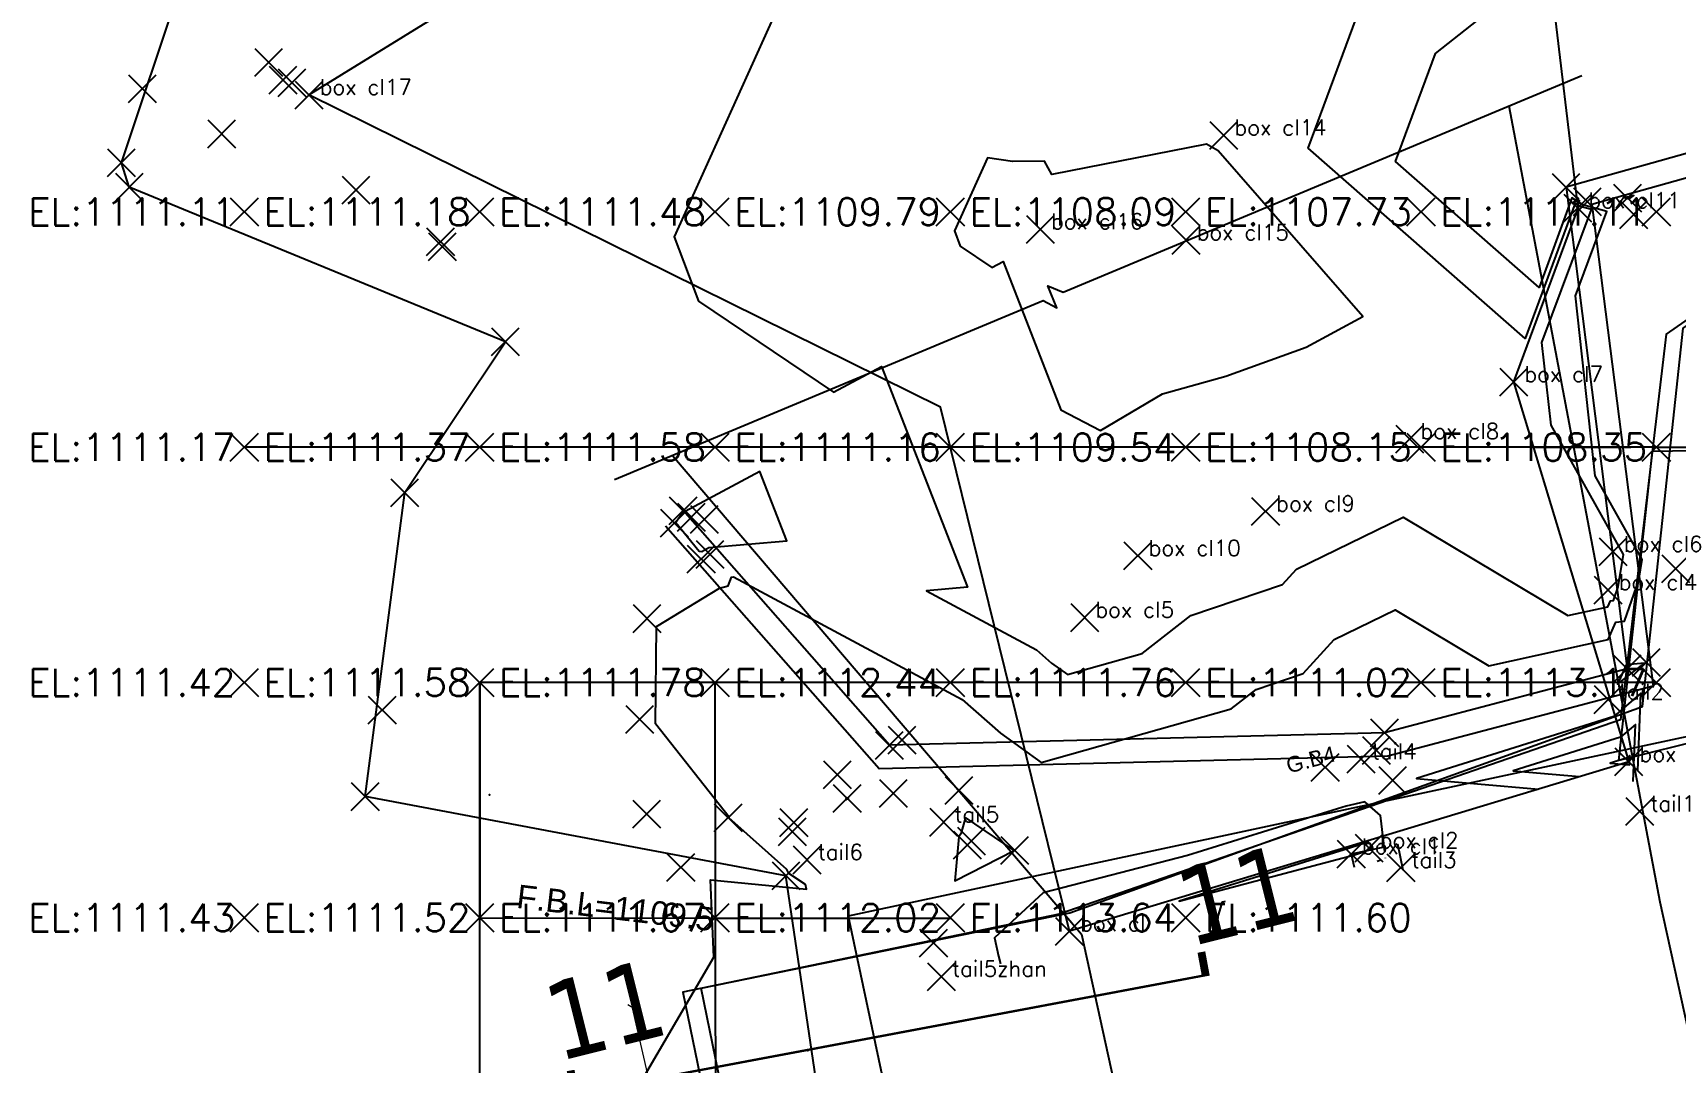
# Model space of a CAD drawing. Header units: metres. Extents: x -212 to 353974, y -37 to 356021.
# Drawn here: x 353731.47 to 353752.41, y 355968.21 to 355981.33 of the extents above; entities that cross this region are included whole.
import ezdxf
from ezdxf.enums import TextEntityAlignment as Align

# ---------------------------------------------------------------- set-up
doc = ezdxf.new("R2010")
doc.units = ezdxf.units.M
for name, color, linetype in [('C-TOPO-MAJR', 9, 'Continuous'), ('C-TOPO-MINR', 8, 'Continuous'), ('C-TOPO-TEXT', 7, 'Continuous'), ('Obs.ts.td2', 7, 'Continuous'), ('Obs.ts.td2_Mark', 7, 'Continuous'), ('S-SYMPOLS', 6, 'Continuous'), ('S-TEXT- BEAMS', 7, 'Continuous'), ('S-Text-Col.', 7, 'Continuous'), ('Survey.td2', 7, 'Continuous'), ('V-NODE', 1, 'Continuous')]:
    doc.layers.add(name, color=color, linetype=linetype)
doc.layers.add('S-DIMENSIONS', color=134, linetype='Continuous', lineweight=13)
doc.styles.add('ARIAL', font='arial.ttf')
doc.styles.add('Site 1-200 (m)', font='arial.ttf', dxfattribs={"width": 0.85, "height": 0.2})
doc.styles.get("Standard").update_dxf_attribs({"font": 'simplex.shx'})
doc.styles.add('Tohama', font='tahoma.ttf')
doc.dimstyles.new('FC 1-100 (m)', dxfattribs={"dimtxt": 0.2, "dimasz": 0.1, "dimexe": 0.144, "dimexo": 0.144, "dimgap": 0.072, "dimtad": 1, "dimzin": 1, "dimdsep": 46, "dimtxsty": 'Site 1-200 (m)', "dimblk": 'OBLIQUE', "dimcen": 90, "dimse1": 1, "dimse2": 1, "dimclrd": 256, "dimclrt": 256, "dimadec": 3, "dimazin": 0, "dimtfac": 1, "dimtix": 1, "dimtmove": 2, "dimatfit": 3, "dimfxl": 0.144, "dimtolj": 1, "dimlwd": -1, "dimarcsym": 0})

# ---------------------------------------------------------------- blocks, each defined once
blk = doc.blocks.new('*U1')
at = {"color": 0, "linetype": 'ByBlock', "lineweight": -2, "transparency": 16777216}
for p, q in [((-0.707, -0.707), (0.707, 0.707)), ((-0.707, 0.707), (0.707, -0.707))]:
    blk.add_line(p, q, dxfattribs=at)
blk = doc.blocks.new('*U9', base_point=(353732.5974, 355979.6754, 1110.9148))
at = {"layer": 'V-NODE', "lineweight": -2, "xscale": 0.25, "yscale": 0.25, "zscale": 0.25}
blk.add_blockref('*U1', (353732.5974, 355979.6754, 1110.9148), dxfattribs=at)
blk = doc.blocks.new('*U10', base_point=(353732.6981, 355979.3637, 1110.9718))
at = {"layer": 'V-NODE', "lineweight": -2, "xscale": 0.25, "yscale": 0.25, "zscale": 0.25}
blk.add_blockref('*U1', (353732.6981, 355979.3637, 1110.9718), dxfattribs=at)
blk = doc.blocks.new('*U11', base_point=(353735.7051, 355971.5948, 1111.4567))
at = {"layer": 'V-NODE', "lineweight": -2, "xscale": 0.25, "yscale": 0.25, "zscale": 0.25}
blk.add_blockref('*U1', (353735.7051, 355971.5948, 1111.4567), dxfattribs=at)
blk = doc.blocks.new('*U12', base_point=(353739.73, 355970.6902, 1111.8102))
at = {"layer": 'V-NODE', "lineweight": -2, "xscale": 0.25, "yscale": 0.25, "zscale": 0.25}
blk.add_blockref('*U1', (353739.73, 355970.6902, 1111.8102), dxfattribs=at)
blk = doc.blocks.new('*U31', base_point=(353741.0702, 355970.5839, 1111.7776))
at = {"layer": 'V-NODE', "lineweight": -2, "xscale": 0.25, "yscale": 0.25, "zscale": 0.25}
blk.add_blockref('*U1', (353741.0702, 355970.5839, 1111.7776), dxfattribs=at)
blk = doc.blocks.new('*U730', base_point=(353751.7985, 355979.2239, 1116.0069))
at = {"layer": 'V-NODE', "lineweight": -2, "xscale": 0.25, "yscale": 0.25, "zscale": 0.25}
blk.add_blockref('*U1', (353751.7985, 355979.2239, 1116.0069), dxfattribs=at)
blk = doc.blocks.new('*U731', base_point=(353751.0144, 355979.3623, 1115.9072))
at = {"layer": 'V-NODE', "lineweight": -2, "xscale": 0.25, "yscale": 0.25, "zscale": 0.25}
blk.add_blockref('*U1', (353751.0144, 355979.3623, 1115.9072), dxfattribs=at)
blk = doc.blocks.new('*U732', base_point=(353752.0378, 355973.3043, 1115.9607))
at = {"layer": 'V-NODE', "lineweight": -2, "xscale": 0.25, "yscale": 0.25, "zscale": 0.25}
blk.add_blockref('*U1', (353752.0378, 355973.3043, 1115.9607), dxfattribs=at)
blk = doc.blocks.new('*U733', base_point=(353751.7939, 355973.2227, 1116.3583))
at = {"layer": 'V-NODE', "lineweight": -2, "xscale": 0.25, "yscale": 0.25, "zscale": 0.25}
blk.add_blockref('*U1', (353751.7939, 355973.2227, 1116.3583), dxfattribs=at)
blk = doc.blocks.new('*U734', base_point=(353743.3811, 355970.9774, 1114.3065))
at = {"layer": 'V-NODE', "lineweight": -2, "xscale": 0.25, "yscale": 0.25, "zscale": 0.25}
blk.add_blockref('*U1', (353743.3811, 355970.9774, 1114.3065), dxfattribs=at)
blk = doc.blocks.new('*U735', base_point=(353743.4341, 355971.0265, 1114.3327))
at = {"layer": 'V-NODE', "lineweight": -2, "xscale": 0.25, "yscale": 0.25, "zscale": 0.25}
blk.add_blockref('*U1', (353743.4341, 355971.0265, 1114.3327), dxfattribs=at)
blk = doc.blocks.new('*U736', base_point=(353748.8058, 355971.8024, 1114.4896))
at = {"layer": 'V-NODE', "lineweight": -2, "xscale": 0.25, "yscale": 0.25, "zscale": 0.25}
blk.add_blockref('*U1', (353748.8058, 355971.8024, 1114.4896), dxfattribs=at)
blk = doc.blocks.new('*U737', base_point=(353748.5967, 355972.1825, 1114.3268))
at = {"layer": 'V-NODE', "lineweight": -2, "xscale": 0.25, "yscale": 0.25, "zscale": 0.25}
blk.add_blockref('*U1', (353748.5967, 355972.1825, 1114.3268), dxfattribs=at)
blk = doc.blocks.new('*U738', base_point=(353748.7, 355972.4073, 1114.6533))
at = {"layer": 'V-NODE', "lineweight": -2, "xscale": 0.25, "yscale": 0.25, "zscale": 0.25}
blk.add_blockref('*U1', (353748.7, 355972.4073, 1114.6533), dxfattribs=at)
blk = doc.blocks.new('*U739', base_point=(353741.85, 355971.572, 1114.015))
at = {"layer": 'V-NODE', "lineweight": -2, "xscale": 0.25, "yscale": 0.25, "zscale": 0.25}
blk.add_blockref('*U1', (353741.85, 355971.572, 1114.015), dxfattribs=at)
blk = doc.blocks.new('*U740', base_point=(353742.389, 355972.2488, 1113.6639))
at = {"layer": 'V-NODE', "lineweight": -2, "xscale": 0.25, "yscale": 0.25, "zscale": 0.25}
blk.add_blockref('*U1', (353742.389, 355972.2488, 1113.6639), dxfattribs=at)
blk = doc.blocks.new('*U741', base_point=(353742.5502, 355972.3164, 1113.6212))
at = {"layer": 'V-NODE', "lineweight": -2, "xscale": 0.25, "yscale": 0.25, "zscale": 0.25}
blk.add_blockref('*U1', (353742.5502, 355972.3164, 1113.6212), dxfattribs=at)
blk = doc.blocks.new('*U742', base_point=(353743.2757, 355971.6748, 1113.6193))
at = {"layer": 'V-NODE', "lineweight": -2, "xscale": 0.25, "yscale": 0.25, "zscale": 0.25}
blk.add_blockref('*U1', (353743.2757, 355971.6748, 1113.6193), dxfattribs=at)
blk = doc.blocks.new('*U743', base_point=(353740.029, 355975.127, 1112.912))
at = {"layer": 'V-NODE', "lineweight": -2, "xscale": 0.25, "yscale": 0.25, "zscale": 0.25}
blk.add_blockref('*U1', (353740.029, 355975.127, 1112.912), dxfattribs=at)
blk = doc.blocks.new('*U744', base_point=(353739.8628, 355975.1565, 1112.9149))
at = {"layer": 'V-NODE', "lineweight": -2, "xscale": 0.25, "yscale": 0.25, "zscale": 0.25}
blk.add_blockref('*U1', (353739.8628, 355975.1565, 1112.9149), dxfattribs=at)
blk = doc.blocks.new('*U745', base_point=(353739.6453, 355975.0804, 1111.9124))
at = {"layer": 'V-NODE', "lineweight": -2, "xscale": 0.25, "yscale": 0.25, "zscale": 0.25}
blk.add_blockref('*U1', (353739.6453, 355975.0804, 1111.9124), dxfattribs=at)
blk = doc.blocks.new('*U746', base_point=(353739.7596, 355975.2398, 1111.8969))
at = {"layer": 'V-NODE', "lineweight": -2, "xscale": 0.25, "yscale": 0.25, "zscale": 0.25}
blk.add_blockref('*U1', (353739.7596, 355975.2398, 1111.8969), dxfattribs=at)
blk = doc.blocks.new('*U747', base_point=(353736.6888, 355978.6057, 1111.6151))
at = {"layer": 'V-NODE', "lineweight": -2, "xscale": 0.25, "yscale": 0.25, "zscale": 0.25}
blk.add_blockref('*U1', (353736.6888, 355978.6057, 1111.6151), dxfattribs=at)
blk = doc.blocks.new('*U748', base_point=(353736.6662, 355978.6683, 1111.6688))
at = {"layer": 'V-NODE', "lineweight": -2, "xscale": 0.25, "yscale": 0.25, "zscale": 0.25}
blk.add_blockref('*U1', (353736.6662, 355978.6683, 1111.6688), dxfattribs=at)
blk = doc.blocks.new('*U749', base_point=(353734.774, 355980.6955, 1111.6666))
at = {"layer": 'V-NODE', "lineweight": -2, "xscale": 0.25, "yscale": 0.25, "zscale": 0.25}
blk.add_blockref('*U1', (353734.774, 355980.6955, 1111.6666), dxfattribs=at)
blk = doc.blocks.new('*U750', base_point=(353734.6569, 355980.7308, 1111.652))
at = {"layer": 'V-NODE', "lineweight": -2, "xscale": 0.25, "yscale": 0.25, "zscale": 0.25}
blk.add_blockref('*U1', (353734.6569, 355980.7308, 1111.652), dxfattribs=at)
blk = doc.blocks.new('*U791', base_point=(353734.4764, 355980.9556, 1111.2049))
at = {"layer": 'V-NODE', "lineweight": -2, "xscale": 0.25, "yscale": 0.25, "zscale": 0.25}
blk.add_blockref('*U1', (353734.4764, 355980.9556, 1111.2049), dxfattribs=at)
blk = doc.blocks.new('*U793', base_point=(353732.865, 355980.6191, 1111.1824))
at = {"layer": 'V-NODE', "lineweight": -2, "xscale": 0.25, "yscale": 0.25, "zscale": 0.25}
blk.add_blockref('*U1', (353732.865, 355980.6191, 1111.1824), dxfattribs=at)
blk = doc.blocks.new('*U794', base_point=(353733.8772, 355980.0438, 1111.3015))
at = {"layer": 'V-NODE', "lineweight": -2, "xscale": 0.25, "yscale": 0.25, "zscale": 0.25}
blk.add_blockref('*U1', (353733.8772, 355980.0438, 1111.3015), dxfattribs=at)
blk = doc.blocks.new('*U795', base_point=(353735.5902, 355979.3265, 1111.3659))
at = {"layer": 'V-NODE', "lineweight": -2, "xscale": 0.25, "yscale": 0.25, "zscale": 0.25}
blk.add_blockref('*U1', (353735.5902, 355979.3265, 1111.3659), dxfattribs=at)
blk = doc.blocks.new('*U796', base_point=(353737.4936, 355977.3935, 1111.4756))
at = {"layer": 'V-NODE', "lineweight": -2, "xscale": 0.25, "yscale": 0.25, "zscale": 0.25}
blk.add_blockref('*U1', (353737.4936, 355977.3935, 1111.4756), dxfattribs=at)
blk = doc.blocks.new('*U797', base_point=(353736.2091, 355975.4696, 1111.5505))
at = {"layer": 'V-NODE', "lineweight": -2, "xscale": 0.25, "yscale": 0.25, "zscale": 0.25}
blk.add_blockref('*U1', (353736.2091, 355975.4696, 1111.5505), dxfattribs=at)
blk = doc.blocks.new('*U798', base_point=(353735.922, 355972.6962, 1111.6953))
at = {"layer": 'V-NODE', "lineweight": -2, "xscale": 0.25, "yscale": 0.25, "zscale": 0.25}
blk.add_blockref('*U1', (353735.922, 355972.6962, 1111.6953), dxfattribs=at)
blk = doc.blocks.new('*U799', base_point=(353739.2936, 355971.37, 1111.9027))
at = {"layer": 'V-NODE', "lineweight": -2, "xscale": 0.25, "yscale": 0.25, "zscale": 0.25}
blk.add_blockref('*U1', (353739.2936, 355971.37, 1111.9027), dxfattribs=at)
blk = doc.blocks.new('*U800', base_point=(353740.3333, 355971.3248, 1111.9886))
at = {"layer": 'V-NODE', "lineweight": -2, "xscale": 0.25, "yscale": 0.25, "zscale": 0.25}
blk.add_blockref('*U1', (353740.3333, 355971.3248, 1111.9886), dxfattribs=at)
blk = doc.blocks.new('*U801', base_point=(353739.2061, 355972.578, 1111.8828))
at = {"layer": 'V-NODE', "lineweight": -2, "xscale": 0.25, "yscale": 0.25, "zscale": 0.25}
blk.add_blockref('*U1', (353739.2061, 355972.578, 1111.8828), dxfattribs=at)
blk = doc.blocks.new('*U802', base_point=(353740.102, 355974.6829, 1111.774))
at = {"layer": 'V-NODE', "lineweight": -2, "xscale": 0.25, "yscale": 0.25, "zscale": 0.25}
blk.add_blockref('*U1', (353740.102, 355974.6829, 1111.774), dxfattribs=at)
blk = doc.blocks.new('*U803', base_point=(353739.9891, 355974.6241, 1111.7876))
at = {"layer": 'V-NODE', "lineweight": -2, "xscale": 0.25, "yscale": 0.25, "zscale": 0.25}
blk.add_blockref('*U1', (353739.9891, 355974.6241, 1111.7876), dxfattribs=at)
blk = doc.blocks.new('*U804', base_point=(353739.2978, 355973.8639, 1111.9274))
at = {"layer": 'V-NODE', "lineweight": -2, "xscale": 0.25, "yscale": 0.25, "zscale": 0.25}
blk.add_blockref('*U1', (353739.2978, 355973.8639, 1111.9274), dxfattribs=at)
blk = doc.blocks.new('*U805', base_point=(353741.1705, 355971.2634, 1113.3511))
at = {"layer": 'V-NODE', "lineweight": -2, "xscale": 0.25, "yscale": 0.25, "zscale": 0.25}
blk.add_blockref('*U1', (353741.1705, 355971.2634, 1113.3511), dxfattribs=at)
blk = doc.blocks.new('*U806', base_point=(353741.1519, 355971.1468, 1113.3513))
at = {"layer": 'V-NODE', "lineweight": -2, "xscale": 0.25, "yscale": 0.25, "zscale": 0.25}
blk.add_blockref('*U1', (353741.1519, 355971.1468, 1113.3513), dxfattribs=at)
blk = doc.blocks.new('*U807', base_point=(353741.7251, 355971.8746, 1113.3599))
at = {"layer": 'V-NODE', "lineweight": -2, "xscale": 0.25, "yscale": 0.25, "zscale": 0.25}
blk.add_blockref('*U1', (353741.7251, 355971.8746, 1113.3599), dxfattribs=at)
blk = doc.blocks.new('*U808', base_point=(353742.4392, 355971.6335, 1113.4766))
at = {"layer": 'V-NODE', "lineweight": -2, "xscale": 0.25, "yscale": 0.25, "zscale": 0.25}
blk.add_blockref('*U1', (353742.4392, 355971.6335, 1113.4766), dxfattribs=at)
blk = doc.blocks.new('*U809', base_point=(353742.9508, 355969.7271, 1113.4701))
at = {"layer": 'V-NODE', "lineweight": -2, "xscale": 0.25, "yscale": 0.25, "zscale": 0.25}
blk.add_blockref('*U1', (353742.9508, 355969.7271, 1113.4701), dxfattribs=at)
blk = doc.blocks.new('*U810', base_point=(353743.984, 355970.9075, 1113.9978))
at = {"layer": 'V-NODE', "lineweight": -2, "xscale": 0.25, "yscale": 0.25, "zscale": 0.25}
blk.add_blockref('*U1', (353743.984, 355970.9075, 1113.9978), dxfattribs=at)
blk = doc.blocks.new('*U811', base_point=(353747.9436, 355971.9651, 1114.1131))
at = {"layer": 'V-NODE', "lineweight": -2, "xscale": 0.25, "yscale": 0.25, "zscale": 0.25}
blk.add_blockref('*U1', (353747.9436, 355971.9651, 1114.1131), dxfattribs=at)
blk = doc.blocks.new('*U812', base_point=(353752.4131, 355974.4987, 1115.6423))
at = {"layer": 'V-NODE', "lineweight": -2, "xscale": 0.25, "yscale": 0.25, "zscale": 0.25}
blk.add_blockref('*U1', (353752.4131, 355974.4987, 1115.6423), dxfattribs=at)
blk = doc.blocks.new('*U813', base_point=(353751.2867, 355979.1774, 1115.5645))
at = {"layer": 'V-NODE', "lineweight": -2, "xscale": 0.25, "yscale": 0.25, "zscale": 0.25}
blk.add_blockref('*U1', (353751.2867, 355979.1774, 1115.5645), dxfattribs=at)
blk = doc.blocks.new('*U814', base_point=(353751.8783, 355979.0154, 1115.4824))
at = {"layer": 'V-NODE', "lineweight": -2, "xscale": 0.25, "yscale": 0.25, "zscale": 0.25}
blk.add_blockref('*U1', (353751.8783, 355979.0154, 1115.4824), dxfattribs=at)
blk = doc.blocks.new('*U1007', base_point=(353751.9524, 355971.4046, 1115.6524))
at = {"layer": 'V-NODE', "lineweight": -2, "xscale": 0.25, "yscale": 0.25, "zscale": 0.25}
blk.add_blockref('*U1', (353751.9524, 355971.4046, 1115.6524), dxfattribs=at)
blk = doc.blocks.new('*U1008', base_point=(353751.5515, 355972.8311, 1115.6457))
at = {"layer": 'V-NODE', "lineweight": -2, "xscale": 0.25, "yscale": 0.25, "zscale": 0.25}
blk.add_blockref('*U1', (353751.5515, 355972.8311, 1115.6457), dxfattribs=at)
blk = doc.blocks.new('*U1009', base_point=(353748.9083, 355970.686, 1114.111))
at = {"layer": 'V-NODE', "lineweight": -2, "xscale": 0.25, "yscale": 0.25, "zscale": 0.25}
blk.add_blockref('*U1', (353748.9083, 355970.686, 1114.111), dxfattribs=at)
blk = doc.blocks.new('*U1010', base_point=(353748.3996, 355972.0718, 1114.1097))
at = {"layer": 'V-NODE', "lineweight": -2, "xscale": 0.25, "yscale": 0.25, "zscale": 0.25}
blk.add_blockref('*U1', (353748.3996, 355972.0718, 1114.1097), dxfattribs=at)
blk = doc.blocks.new('*U1011', base_point=(353743.0508, 355969.2984, 1113.4692))
at = {"layer": 'V-NODE', "lineweight": -2, "xscale": 0.25, "yscale": 0.25, "zscale": 0.25}
blk.add_blockref('*U1', (353743.0508, 355969.2984, 1113.4692), dxfattribs=at)
blk = doc.blocks.new('*U1012', base_point=(353743.079, 355971.2674, 1113.4459))
at = {"layer": 'V-NODE', "lineweight": -2, "xscale": 0.25, "yscale": 0.25, "zscale": 0.25}
blk.add_blockref('*U1', (353743.079, 355971.2674, 1113.4459), dxfattribs=at)
blk = doc.blocks.new('*U1013', base_point=(353741.3385, 355970.7875, 1113.3814))
at = {"layer": 'V-NODE', "lineweight": -2, "xscale": 0.25, "yscale": 0.25, "zscale": 0.25}
blk.add_blockref('*U1', (353741.3385, 355970.7875, 1113.3814), dxfattribs=at)
blk = doc.blocks.new('*U1024', base_point=(353744.6832, 355969.877, 1110.1868))
at = {"layer": 'V-NODE', "lineweight": -2, "xscale": 0.25, "yscale": 0.25, "zscale": 0.25}
blk.add_blockref('*U1', (353744.6832, 355969.877, 1110.1868), dxfattribs=at)
blk = doc.blocks.new('*U1025', base_point=(353748.2757, 355970.8607, 1109.7076))
at = {"layer": 'V-NODE', "lineweight": -2, "xscale": 0.25, "yscale": 0.25, "zscale": 0.25}
blk.add_blockref('*U1', (353748.2757, 355970.8607, 1109.7076), dxfattribs=at)
blk = doc.blocks.new('*U1026', base_point=(353748.5038, 355970.9378, 1109.7122))
at = {"layer": 'V-NODE', "lineweight": -2, "xscale": 0.25, "yscale": 0.25, "zscale": 0.25}
blk.add_blockref('*U1', (353748.5038, 355970.9378, 1109.7122), dxfattribs=at)
blk = doc.blocks.new('*U1027', base_point=(353751.8148, 355972.0381, 1109.6116))
at = {"layer": 'V-NODE', "lineweight": -2, "xscale": 0.25, "yscale": 0.25, "zscale": 0.25}
blk.add_blockref('*U1', (353751.8148, 355972.0381, 1109.6116), dxfattribs=at)
blk = doc.blocks.new('*U1028', base_point=(353751.5488, 355974.2285, 1108.9784))
at = {"layer": 'V-NODE', "lineweight": -2, "xscale": 0.25, "yscale": 0.25, "zscale": 0.25}
blk.add_blockref('*U1', (353751.5488, 355974.2285, 1108.9784), dxfattribs=at)
blk = doc.blocks.new('*U1029', base_point=(353744.878, 355973.8767, 1108.7043))
at = {"layer": 'V-NODE', "lineweight": -2, "xscale": 0.25, "yscale": 0.25, "zscale": 0.25}
blk.add_blockref('*U1', (353744.878, 355973.8767, 1108.7043), dxfattribs=at)
blk = doc.blocks.new('*U1030', base_point=(353751.6147, 355974.716, 1108.8638))
at = {"layer": 'V-NODE', "lineweight": -2, "xscale": 0.25, "yscale": 0.25, "zscale": 0.25}
blk.add_blockref('*U1', (353751.6147, 355974.716, 1108.8638), dxfattribs=at)
blk = doc.blocks.new('*U1031', base_point=(353750.3468, 355976.8807, 1108.3079))
at = {"layer": 'V-NODE', "lineweight": -2, "xscale": 0.25, "yscale": 0.25, "zscale": 0.25}
blk.add_blockref('*U1', (353750.3468, 355976.8807, 1108.3079), dxfattribs=at)
blk = doc.blocks.new('*U1032', base_point=(353749.0225, 355976.1533, 1108.3106))
at = {"layer": 'V-NODE', "lineweight": -2, "xscale": 0.25, "yscale": 0.25, "zscale": 0.25}
blk.add_blockref('*U1', (353749.0225, 355976.1533, 1108.3106), dxfattribs=at)
blk = doc.blocks.new('*U1033', base_point=(353747.183, 355975.2305, 1108.3586))
at = {"layer": 'V-NODE', "lineweight": -2, "xscale": 0.25, "yscale": 0.25, "zscale": 0.25}
blk.add_blockref('*U1', (353747.183, 355975.2305, 1108.3586), dxfattribs=at)
blk = doc.blocks.new('*U1034', base_point=(353745.5561, 355974.6639, 1108.3802))
at = {"layer": 'V-NODE', "lineweight": -2, "xscale": 0.25, "yscale": 0.25, "zscale": 0.25}
blk.add_blockref('*U1', (353745.5561, 355974.6639, 1108.3802), dxfattribs=at)
blk = doc.blocks.new('*U1035', base_point=(353751.1641, 355979.0971, 1108.2138))
at = {"layer": 'V-NODE', "lineweight": -2, "xscale": 0.25, "yscale": 0.25, "zscale": 0.25}
blk.add_blockref('*U1', (353751.1641, 355979.0971, 1108.2138), dxfattribs=at)
blk = doc.blocks.new('*U1038', base_point=(353746.6514, 355980.0247, 1108.0633))
at = {"layer": 'V-NODE', "lineweight": -2, "xscale": 0.25, "yscale": 0.25, "zscale": 0.25}
blk.add_blockref('*U1', (353746.6514, 355980.0247, 1108.0633), dxfattribs=at)
blk = doc.blocks.new('*U1039', base_point=(353746.169, 355978.688, 1107.639))
at = {"layer": 'V-NODE', "lineweight": -2, "xscale": 0.25, "yscale": 0.25, "zscale": 0.25}
blk.add_blockref('*U1', (353746.169, 355978.688, 1107.639), dxfattribs=at)
blk = doc.blocks.new('*U1040', base_point=(353744.3115, 355978.8278, 1107.3883))
at = {"layer": 'V-NODE', "lineweight": -2, "xscale": 0.25, "yscale": 0.25, "zscale": 0.25}
blk.add_blockref('*U1', (353744.3115, 355978.8278, 1107.3883), dxfattribs=at)
blk = doc.blocks.new('*U1041', base_point=(353734.989, 355980.5405, 1111.4065))
at = {"layer": 'V-NODE', "lineweight": -2, "xscale": 0.25, "yscale": 0.25, "zscale": 0.25}
blk.add_blockref('*U1', (353734.989, 355980.5405, 1111.4065), dxfattribs=at)
blk = doc.blocks.new('_OBLIQUE')
at = {"color": 0, "linetype": 'ByBlock'}
blk.add_line((-0.5, -0.5), (0.5, 0.5), dxfattribs=at)
blk = doc.blocks.new('*D1113')
at = {"layer": 'S-DIMENSIONS', "transparency": 16777216}
blk.add_line((353739.789, 355965.978), (353739.113, 355968.902), dxfattribs=at)
at = {"layer": 'S-DIMENSIONS', "transparency": 16777216, "xscale": 0.1, "yscale": 0.1, "zscale": 0.1}
for p, rotation in [((353739.113, 355968.902), 103.018807401499), ((353739.789, 355965.978), 283.018807401499)]:
    blk.add_blockref('_OBLIQUE', p, dxfattribs=dict(at, rotation=rotation))
at = {"layer": 'S-DIMENSIONS', "transparency": 16777216, "insert": (353739.621, 355967.479), "char_height": 0.2, "attachment_point": 5, "rotation": 283.0188, "style": 'Site 1-200 (m)'}
blk.add_mtext('\\A1;3.00', dxfattribs=at)

msp = doc.modelspace()

# ---------------------------------------------------------------- linework, layer by layer
at = {"color": 7, "true_color": 0xffffff}
for p, q in [((353750.59892, 355976.04908, 1111.15829), (353751.83886, 355976.04908, 1111.53018)), ((353752.12202, 355976.04908, 1111.61511), (353814.40461, 355976.04908, 1130.29508)), ((353737.16579, 355964.04908, 1112.11253), (353737.16579, 355973.04908, 1111.77845)), ((353737.16579, 355973.04908, 1111.77845), (353737.16579, 355970.04908, 1111.67398)), ((353737.16579, 355970.04908, 1111.67398), (353740.17148, 355970.04339)), ((353740.17148, 355970.04339), (353743.17148, 355970.04339))]:
    msp.add_line(p, q, dxfattribs=at)
at = {"color": 3, "elevation": 1122.5776}
msp.add_lwpolyline([(353745.65988, 355935.09112), (353745.27304, 355943.8814), (353743.3419, 355955.21825), (353741.0702, 355970.58389), (353735.70512, 355971.59477), (353736.20907, 355975.46959), (353737.49355, 355977.39345), (353732.69809, 355979.36369), (353732.59735, 355979.67543), (353733.34755, 355981.91643), (353733.92615, 355982.4012), (353738.33123, 355986.05095), (353740.91637, 355987.36565), (353741.48006, 355987.58917), (353745.24299, 355988.60583), (353750.2651, 355988.74373), (353753.19105, 355988.15602), (353758.33826, 355986.25764), (353759.0476, 355984.83741)], dxfattribs=at)
at = {"color": 6, "elevation": 1110.1868}
msp.add_lwpolyline([(353744.68315, 355969.87696), (353743.04083, 355976.55909), (353734.98904, 355980.54054), (353741.86298, 355984.78298), (353750.47618, 355984.86383), (353751.16411, 355979.09706), (353750.34684, 355976.88066), (353751.81475, 355972.03812)], close=True, dxfattribs=at)
at = {"color": 6}
for points, elevation in [([(353754.0438, 355984.84353), (353756.0033, 355984.80854), (353757.79776, 355984.7765), (353759.09616, 355984.08884), (353759.30808, 355982.24056), (353754.53166, 355980.0363), (353751.34463, 355979.14325), (353752.12459, 355972.99963), (353748.74261, 355972.10828), (353742.25634, 355971.94538), (353739.53432, 355975.0417)], 1114.84), ([(353754.03844, 355984.54358), (353755.99794, 355984.50859), (353757.72071, 355984.47782), (353758.81612, 355983.89768), (353758.98531, 355982.42201), (353754.42767, 355980.31871), (353751.01442, 355979.36227), (353751.79386, 355973.2227), (353748.70004, 355972.4073), (353742.38904, 355972.24881), (353739.75963, 355975.23978)], 1114.84), ([(353748.69687, 355970.9503), (353748.27569, 355970.86067)], 1109.7076), ([(353748.27569, 355970.86067), (353748.3117, 355970.69247)], 1109.7076), ([(353748.93839, 355970.65591), (353748.87099, 355970.98736)], 1109.7076)]:
    msp.add_lwpolyline(points, dxfattribs=dict(at, elevation=elevation))
at = {"color": 7, "true_color": 0xffffff, "flags": 128}
for points in [[(353749.13565, 355938.41251), (353748.2551, 355942.89517), (353745.48076, 355942.32794), (353739.98809, 355969.14877), (353744.69089, 355970.11065), (353751.99012, 355972.74287), (353752.50741, 355977.56774), (353758.9324, 355982.03506), (353761.91127, 355981.67939), (353761.76418, 355980.4475), (353768.28922, 355980.27003), (353768.65595, 355983.34151), (353765.47182, 355984.09349)], [(353740.17716, 355967.0377), (353740.16579, 355973.04908)]]:
    msp.add_lwpolyline(points, dxfattribs=at)
at = {"color": 2}
msp.add_lwpolyline([(353792.87108, 355980.44246), (353786.71399, 355981.17111), (353786.66111, 355980.72423), (353781.69571, 355981.31186), (353781.7486, 355981.75874), (353775.59152, 355982.4874), (353775.53863, 355982.04051), (353774.54555, 355982.15804), (353774.59844, 355982.60492), (353768.44135, 355983.33358), (353761.89702, 355981.64095), (353758.78073, 355982.00974), (353752.29235, 355977.48834), (353751.71067, 355972.57318), (353744.55146, 355970.09395), (353739.7531, 355969.1001), (353745.31184, 355942.06542), (353747.46355, 355938.04618)], dxfattribs=at)
at = {"color": 7, "true_color": 0xffffff, "flags": 128}
for points, elevation in [([(353752.12202, 355976.04908), (353734.16579, 355976.04908)], 1111.61511), ([(353752.16579, 355973.04908), (353737.16579, 355973.04908)], 1115.91039)]:
    msp.add_lwpolyline(points, dxfattribs=dict(at, elevation=elevation))
at = {"color": 7, "true_color": 0xffffff, "elevation": 1110, "flags": 128}
msp.add_lwpolyline([(353751.68653, 355972.05424), (353752.11615, 355975.99944), (353755.16579, 355976.04908), (353755.16579, 355973.04908), (353755.19331, 355972.92049)], close=True, dxfattribs=at)
at = {"color": 5, "elevation": 1116.0951}
msp.add_lwpolyline([(353764.10587, 355974.82846), (353741.86495, 355970.0672), (353744.17212, 355959.21558), (353746.73504, 355947.65208), (353753.14917, 355921.034), (353775.09584, 355925.55699), (353767.58636, 355958.49254)], close=True, dxfattribs=at)
at = {"color": 3}
for p in [(353737.28884, 355971.61537, 1111.5701), (353741.34795, 355968.35585, 1112.0508), (353741.34795, 355968.35585, 1112.0508)]:
    msp.add_point(p, dxfattribs=at)
at = {"color": 4}
msp.add_point((353741.34795, 355968.35585, 1112.0508), dxfattribs=at)
msp.add_point((353741.34795, 355968.35585, 1112.0508), dxfattribs=at)
at = {"layer": 'C-TOPO-MAJR', "color": 9, "linetype": 'Continuous', "lineweight": -3, "elevation": 1110, "flags": 128}
msp.add_lwpolyline([(353741.44146, 355982.71445), (353739.6468, 355978.73048), (353739.955, 355977.91131), (353741.67472, 355976.74938), (353742.28673, 355977.07806), (353743.38489, 355974.26169), (353742.86208, 355974.21699), (353744.26458, 355973.46553), (353744.4556, 355973.29623), (353744.65917, 355973.14992), (353745.61238, 355973.41877), (353746.23068, 355973.90137), (353747.39995, 355974.29909), (353747.57857, 355974.49433), (353748.9366, 355975.15554), (353751.03596, 355973.90065), (353751.54921, 355974.01438), (353751.58273, 355974.08927), (353751.62035, 355974.09328), (353751.6813, 355974.26992), (353751.74853, 355974.67958), (353750.82351, 355976.33116), (353750.708, 355977.38417), (353751.33961, 355979.07702), (353751.33961, 355979.07702), (353751.19389, 355979.11661), (353751.12934, 355979.15867), (353750.49545, 355977.43327), (353747.72865, 355979.86115), (353748.49582, 355981.94217)], dxfattribs=at)
for points in [[(353751.79785, 355972.08914), (353751.57522, 355972.01933), (353751.82365, 355971.99737), (353751.82844, 355972.11556), (353751.79785, 355972.08914)], [(353748.31771, 355970.8491), (353748.53027, 355970.92133), (353748.52199, 355970.98989), (353748.49698, 355971.01202), (353748.46717, 355971.00498), (353748.25366, 355970.934), (353746.08362, 355970.26046), (353748.31771, 355970.8491)]]:
    msp.add_lwpolyline(points, close=True, dxfattribs=at)
at = {"layer": 'C-TOPO-MINR', "color": 8, "linetype": 'Continuous', "lineweight": -3, "flags": 128}
for points, elevation in [([(353738.73571, 355967.12225), (353740.15007, 355969.54405), (353740.10992, 355970.53097), (353741.3306, 355970.41489), (353741.31732, 355970.47131), (353741.10741, 355970.61213), (353741.08175, 355970.66345), (353740.34015, 355971.32331), (353740.3403, 355971.32429), (353740.34487, 355971.32937), (353739.40597, 355972.52219), (353739.42082, 355973.76308), (353740.22361, 355974.25267), (353740.3333, 355974.2827), (353740.37549, 355974.39182), (353740.40153, 355974.39337), (353743.31772, 355972.83086), (353743.8036, 355972.40024), (353744.3214, 355972.02809), (353746.74594, 355972.71192), (353747.06359, 355972.95986), (353747.6643, 355973.16418), (353748.06056, 355973.59732), (353748.83491, 355973.97434), (353750.03196, 355973.2588), (353751.55002, 355973.5952), (353751.64915, 355973.81669), (353751.76042, 355973.82855), (353751.9407, 355974.35102), (353751.98409, 355974.61546), (353751.38697, 355975.68161), (353751.13493, 355977.97925), (353751.53613, 355979.05454), (353751.22725, 355979.13846), (353751.09043, 355979.22761), (353750.67115, 355978.08638), (353748.8411, 355979.69225), (353749.34854, 355981.0687), (353750.73965, 355982.17077)], 1112), ([(353751.92881, 355971.92409), (353751.96893, 355972.91328), (353751.62331, 355972.61482), (353749.10781, 355971.82606), (353750.66163, 355971.68868)], 1114), ([(353751.8692, 355971.78763), (353751.89869, 355972.51442), (353751.71058, 355972.35198), (353750.34151, 355971.92269), (353751.18714, 355971.84793)], 1112), ([(353748.70441, 355970.88778), (353748.64842, 355971.35184), (353748.44959, 355971.52776), (353748.21258, 355971.47184), (353748.10289, 355971.43537), (353746.18888, 355970.8413), (353744.35053, 355970.36729), (353743.72648, 355969.79422), (353743.78146, 355969.55738), (353743.80353, 355969.45955)], 1112), ([(353748.60503, 355970.76975), (353748.6549, 355970.7867)], 1112), ([(353748.71418, 355970.80684), (353748.71372, 355970.81067)], 1112), ([(353746.57664, 355970.05321), (353746.63543, 355970.2508), (353746.67316, 355970.26074)], 1112)]:
    msp.add_lwpolyline(points, dxfattribs=dict(at, elevation=elevation))
for points, elevation in [([(353746.43197, 355979.91246), (353744.45907, 355979.52561), (353744.3678, 355979.69336), (353743.9572, 355979.68953), (353743.63929, 355979.73811), (353743.21896, 355978.80501), (353743.29114, 355978.61314), (353743.69393, 355978.341), (353743.83727, 355978.41798), (353744.57482, 355976.52644), (353745.07904, 355976.25994), (353745.87053, 355976.72835), (353746.67762, 355976.95372), (353747.70262, 355977.32572), (353748.42344, 355977.71274), (353746.57942, 355979.82523), (353746.43197, 355979.91246)], 1108), ([(353751.79734, 355979.23826), (353751.74423, 355979.23348), (353751.79052, 355979.22317), (353751.79955, 355979.22116), (353751.83139, 355979.22496), (353751.87842, 355979.25718), (353751.79734, 355979.23826)], 1116), ([(353739.77005, 355975.23136), (353739.66431, 355975.08705), (353739.9653, 355974.72441), (353739.99664, 355974.71908), (353740.08751, 355974.77108), (353741.08018, 355974.85596), (353740.7362, 355975.73814), (353739.78696, 355975.22835), (353739.77005, 355975.23136)], 1112), ([(353751.782, 355973.27153), (353751.67202, 355973.0258), (353752.01369, 355973.29623), (353751.782, 355973.27153)], 1116), ([(353741.8471, 355971.57902), (353741.83445, 355971.56494), (353741.83773, 355971.55319), (353741.86663, 355971.57374), (353741.8471, 355971.57902)], 1114), ([(353743.36023, 355971.32884), (353743.30088, 355971.11688), (353743.27351, 355971.08068), (353743.22342, 355970.51923), (353743.9797, 355970.908), (353743.98039, 355970.90828), (353743.36023, 355971.32884)], 1114)]:
    msp.add_lwpolyline(points, close=True, dxfattribs=dict(at, elevation=elevation))
at = {"layer": 'C-TOPO-TEXT', "color": 6, "linetype": 'Continuous', "lineweight": -3}
for p, q in [((353733.98618, 355978.86947, 1111.1795), (353734.34539, 355979.22868, 1111.1795)), ((353733.98618, 355979.22868, 1111.1795), (353734.34539, 355978.86947, 1111.1795)), ((353736.98618, 355978.86947, 1111.48338), (353737.34539, 355979.22868, 1111.48338)), ((353736.98618, 355979.22868, 1111.48338), (353737.34539, 355978.86947, 1111.48338)), ((353739.98618, 355978.86947, 1109.78779), (353740.34539, 355979.22868, 1109.78779)), ((353739.98618, 355979.22868, 1109.78779), (353740.34539, 355978.86947, 1109.78779)), ((353742.98618, 355978.86947, 1108.09219), (353743.34539, 355979.22868, 1108.09219)), ((353742.98618, 355979.22868, 1108.09219), (353743.34539, 355978.86947, 1108.09219)), ((353745.98618, 355978.86947, 1107.73303), (353746.34539, 355979.22868, 1107.73303)), ((353745.98618, 355979.22868, 1107.73303), (353746.34539, 355978.86947, 1107.73303)), ((353748.98618, 355978.86947, 1111.11242), (353749.34539, 355979.22868, 1111.11242)), ((353748.98618, 355979.22868, 1111.11242), (353749.34539, 355978.86947, 1111.11242)), ((353751.98618, 355978.86947, 1115.4809), (353752.34539, 355979.22868, 1115.4809)), ((353751.98618, 355979.22868, 1115.4809), (353752.34539, 355978.86947, 1115.4809)), ((353733.98618, 355975.86947, 1111.36575), (353734.34539, 355976.22868, 1111.36575)), ((353733.98618, 355976.22868, 1111.36575), (353734.34539, 355975.86947, 1111.36575)), ((353736.98618, 355975.86947, 1111.5814), (353737.34539, 355976.22868, 1111.5814)), ((353736.98618, 355976.22868, 1111.5814), (353737.34539, 355975.86947, 1111.5814)), ((353739.98618, 355975.86947, 1111.16364), (353740.34539, 355976.22868, 1111.16364)), ((353739.98618, 355976.22868, 1111.16364), (353740.34539, 355975.86947, 1111.16364)), ((353742.98618, 355975.86947, 1109.53899), (353743.34539, 355976.22868, 1109.53899)), ((353742.98618, 355976.22868, 1109.53899), (353743.34539, 355975.86947, 1109.53899)), ((353745.98618, 355975.86947, 1108.14651), (353746.34539, 355976.22868, 1108.14651)), ((353745.98618, 355976.22868, 1108.14651), (353746.34539, 355975.86947, 1108.14651)), ((353748.98618, 355975.86947, 1108.34726), (353749.34539, 355976.22868, 1108.34726)), ((353748.98618, 355976.22868, 1108.34726), (353749.34539, 355975.86947, 1108.34726)), ((353751.98618, 355975.86947, 1115.32842), (353752.34539, 355976.22868, 1115.32842)), ((353751.98618, 355976.22868, 1115.32842), (353752.34539, 355975.86947, 1115.32842)), ((353733.98618, 355972.86947, 1111.57979), (353734.34539, 355973.22868, 1111.57979)), ((353733.98618, 355973.22868, 1111.57979), (353734.34539, 355972.86947, 1111.57979)), ((353736.98618, 355972.86947, 1111.77845), (353737.34539, 355973.22868, 1111.77845)), ((353736.98618, 355973.22868, 1111.77845), (353737.34539, 355972.86947, 1111.77845)), ((353739.98618, 355972.86947, 1112.44038), (353740.34539, 355973.22868, 1112.44038)), ((353739.98618, 355973.22868, 1112.44038), (353740.34539, 355972.86947, 1112.44038)), ((353742.98618, 355972.86947, 1111.7604), (353743.34539, 355973.22868, 1111.7604)), ((353742.98618, 355973.22868, 1111.7604), (353743.34539, 355972.86947, 1111.7604)), ((353745.98618, 355972.86947, 1111.02435), (353746.34539, 355973.22868, 1111.02435)), ((353745.98618, 355973.22868, 1111.02435), (353746.34539, 355972.86947, 1111.02435)), ((353748.98618, 355972.86947, 1113.17148), (353749.34539, 355973.22868, 1113.17148)), ((353748.98618, 355973.22868, 1113.17148), (353749.34539, 355972.86947, 1113.17148)), ((353751.98618, 355972.86947, 1115.91039), (353752.34539, 355973.22868, 1115.91039)), ((353751.98618, 355973.22868, 1115.91039), (353752.34539, 355972.86947, 1115.91039)), ((353733.98618, 355969.86947, 1111.52352), (353734.34539, 355970.22868, 1111.52352)), ((353733.98618, 355970.22868, 1111.52352), (353734.34539, 355969.86947, 1111.52352)), ((353736.98618, 355969.86947, 1111.67398), (353737.34539, 355970.22868, 1111.67398)), ((353736.98618, 355970.22868, 1111.67398), (353737.34539, 355969.86947, 1111.67398)), ((353739.98618, 355969.86947, 1112.01843), (353740.34539, 355970.22868, 1112.01843)), ((353739.98618, 355970.22868, 1112.01843), (353740.34539, 355969.86947, 1112.01843)), ((353742.98618, 355969.86947, 1113.64197), (353743.34539, 355970.22868, 1113.64197)), ((353742.98618, 355970.22868, 1113.64197), (353743.34539, 355969.86947, 1113.64197)), ((353745.98618, 355969.86947, 1111.59657), (353746.34539, 355970.22868, 1111.59657)), ((353745.98618, 355970.22868, 1111.59657), (353746.34539, 355969.86947, 1111.59657))]:
    msp.add_line(p, q, dxfattribs=at)
at = {"layer": 'Obs.ts.td2'}
for p in [(353734.98904, 355980.54054, 1111.4065), (353746.6514, 355980.02474, 1108.0633), (353751.16411, 355979.09706, 1108.2138), (353744.31152, 355978.82783, 1107.3883), (353746.16903, 355978.68799, 1107.6391), (353750.34684, 355976.88066, 1108.3079), (353749.02255, 355976.15334, 1108.3106), (353747.18302, 355975.23047, 1108.3586), (353745.55606, 355974.66386, 1108.3802), (353751.61467, 355974.71599, 1108.8638), (353751.54881, 355974.2285, 1108.9784), (353744.87803, 355973.87672, 1108.7043), (353751.55151, 355972.83111, 1115.6457), (353748.39959, 355972.07176, 1114.1097), (353751.81475, 355972.03812, 1109.6116), (353743.07895, 355971.26735, 1113.4459), (353751.95241, 355971.4046, 1115.6524), (353748.27569, 355970.86067, 1109.7076), (353748.5038, 355970.93778, 1109.7122), (353741.33848, 355970.78748, 1113.3814), (353748.90832, 355970.68599, 1114.111), (353744.68315, 355969.87696, 1110.1868), (353743.05076, 355969.2984, 1113.4692)]:
    msp.add_point(p, dxfattribs=at)
at = {"layer": 'S-SYMPOLS', "elevation": -26.42307}
msp.add_lwpolyline([(353738.88433, 355975.63649), (353744.34817, 355977.91782), (353744.52415, 355977.82627), (353744.4068, 355978.10731), (353744.60406, 355978.02465), (353751.21705, 355980.78578)], dxfattribs=at)
at = {"layer": 'S-SYMPOLS'}
for points in [[(353763.76175, 355917.74303), (353752.21455, 355970.24827), (353750.28959, 355980.39854)], [(353739.62151, 355975.94429), (353743.81046, 355971.0412), (353744.83578, 355969.84108), (353756.51024, 355916.56862)]]:
    msp.add_lwpolyline(points, dxfattribs=at)
at = {"layer": 'S-SYMPOLS', "elevation": 1112.0508}
msp.add_lwpolyline([(353738.32471, 355968.10123, 0.1, 0.1, 0), (353738.37923, 355967.80622, 0.03, 0.03, 0), (353746.42042, 355969.31639, 0.1, 0.1, 0), (353746.3659, 355969.6114, 0.1, 0.1, 0)], format="xyseb", dxfattribs=at)
at = {"layer": 'Survey.td2'}
for p in [(353734.47639, 355980.95558, 1111.2049), (353734.65685, 355980.73082, 1111.652), (353734.77398, 355980.69548, 1111.6666), (353732.86503, 355980.61907, 1111.1824), (353733.87723, 355980.04376, 1111.3015), (353732.59735, 355979.67543, 1110.9148), (353732.69809, 355979.36369, 1110.9718), (353735.59022, 355979.3265, 1111.3659), (353751.01442, 355979.36227, 1115.9072), (353751.79851, 355979.22387, 1116.0069), (353751.28667, 355979.17738, 1115.5645), (353751.87828, 355979.01538, 1115.4824), (353736.66616, 355978.66828, 1111.6688), (353736.68878, 355978.60567, 1111.6151), (353737.49355, 355977.39345, 1111.4756), (353736.20907, 355975.46959, 1111.5505), (353739.75963, 355975.23978, 1111.8969), (353739.64529, 355975.08038, 1111.9124), (353739.86283, 355975.15654, 1112.9149), (353740.02896, 355975.12704, 1112.9122), (353739.98913, 355974.62406, 1111.7876), (353740.10202, 355974.68288, 1111.774), (353739.29775, 355973.86393, 1111.9274), (353751.79386, 355973.2227, 1116.3583), (353752.03778, 355973.30425, 1115.9607), (353735.92204, 355972.69622, 1111.6953), (353739.20615, 355972.578, 1111.8828), (353742.55016, 355972.31645, 1113.6212), (353748.70004, 355972.4073, 1114.6533), (353742.38904, 355972.24881, 1113.6639), (353748.59673, 355972.1825, 1114.3268), (353747.94362, 355971.96513, 1114.1131), (353741.72508, 355971.8746, 1113.3599), (353743.27565, 355971.67475, 1113.6193), (353748.80584, 355971.80242, 1114.4896), (353735.70512, 355971.59477, 1111.4567), (353741.85001, 355971.57197, 1114.0152), (353742.4392, 355971.63355, 1113.4766), (353739.2936, 355971.37001, 1111.9027), (353740.33331, 355971.32484, 1111.9886), (353741.17053, 355971.26341, 1113.3511), (353741.15187, 355971.14679, 1113.3513), (353743.38106, 355970.97742, 1114.3065), (353743.43415, 355971.02648, 1114.3327), (353743.98397, 355970.90754, 1113.9978), (353739.73001, 355970.69024, 1111.8102), (353741.0702, 355970.58389, 1111.7776), (353742.95079, 355969.72709, 1113.4701)]:
    msp.add_point(p, dxfattribs=at)

# ---------------------------------------------------------------- block references
at = {"layer": 'V-NODE'}
for name, p in [('*U791', (353734.4764, 355980.9556, 1111.2049)), ('*U750', (353734.6569, 355980.7308, 1111.652)), ('*U793', (353732.865, 355980.6191, 1111.1824)), ('*U749', (353734.774, 355980.6955, 1111.6666)), ('*U1041', (353734.989, 355980.5405, 1111.4065)), ('*U794', (353733.8772, 355980.0438, 1111.3015)), ('*U1038', (353746.6514, 355980.0247, 1108.0633)), ('*U9', (353732.5974, 355979.6754, 1110.9148)), ('*U10', (353732.6981, 355979.3637, 1110.9718)), ('*U795', (353735.5902, 355979.3265, 1111.3659)), ('*U731', (353751.0144, 355979.3623, 1115.9072)), ('*U1035', (353751.1641, 355979.0971, 1108.2138)), ('*U813', (353751.2867, 355979.1774, 1115.5645)), ('*U730', (353751.7985, 355979.2239, 1116.0069)), ('*U1040', (353744.3115, 355978.8278, 1107.3883)), ('*U814', (353751.8783, 355979.0154, 1115.4824)), ('*U748', (353736.6662, 355978.6683, 1111.6688)), ('*U1039', (353746.169, 355978.688, 1107.6391)), ('*U747', (353736.6888, 355978.6057, 1111.6151)), ('*U796', (353737.4936, 355977.3935, 1111.4756)), ('*U1031', (353750.3468, 355976.8807, 1108.3079)), ('*U1032', (353749.0225, 355976.1533, 1108.3106)), ('*U797', (353736.2091, 355975.4696, 1111.5505)), ('*U745', (353739.6453, 355975.0804, 1111.9124)), ('*U746', (353739.7596, 355975.2398, 1111.8969)), ('*U744', (353739.8628, 355975.1565, 1112.9149)), ('*U743', (353740.029, 355975.127, 1112.9122)), ('*U1033', (353747.183, 355975.2305, 1108.3586)), ('*U802', (353740.102, 355974.6829, 1111.774)), ('*U1034', (353745.5561, 355974.6639, 1108.3802)), ('*U1030', (353751.6147, 355974.716, 1108.8638)), ('*U803', (353739.9891, 355974.6241, 1111.7876)), ('*U812', (353752.4131, 355974.4987, 1115.6423)), ('*U1028', (353751.5488, 355974.2285, 1108.9784)), ('*U804', (353739.2978, 355973.8639, 1111.9274)), ('*U1029', (353744.878, 355973.8767, 1108.7043)), ('*U733', (353751.7939, 355973.2227, 1116.3583)), ('*U732', (353752.0378, 355973.3043, 1115.9607)), ('*U1008', (353751.5515, 355972.8311, 1115.6457)), ('*U798', (353735.922, 355972.6962, 1111.6953)), ('*U801', (353739.2061, 355972.578, 1111.8828)), ('*U738', (353748.7, 355972.4073, 1114.6533)), ('*U740', (353742.389, 355972.2488, 1113.6639)), ('*U741', (353742.5502, 355972.3164, 1113.6212)), ('*U737', (353748.5967, 355972.1825, 1114.3268)), ('*U811', (353747.9436, 355971.9651, 1114.1131)), ('*U1010', (353748.3996, 355972.0718, 1114.1097)), ('*U1027', (353751.8148, 355972.0381, 1109.6116)), ('*U807', (353741.7251, 355971.8746, 1113.3599)), ('*U736', (353748.8058, 355971.8024, 1114.4896)), ('*U11', (353735.7051, 355971.5948, 1111.4567)), ('*U739', (353741.85, 355971.572, 1114.0152)), ('*U808', (353742.4392, 355971.6335, 1113.4766)), ('*U742', (353743.2757, 355971.6748, 1113.6193)), ('*U799', (353739.2936, 355971.37, 1111.9027)), ('*U800', (353740.3333, 355971.3248, 1111.9886)), ('*U1007', (353751.9524, 355971.4046, 1115.6524)), ('*U806', (353741.1519, 355971.1468, 1113.3513)), ('*U805', (353741.1705, 355971.2634, 1113.3511)), ('*U1012', (353743.079, 355971.2674, 1113.4459)), ('*U734', (353743.3811, 355970.9774, 1114.3065)), ('*U735', (353743.4341, 355971.0265, 1114.3327)), ('*U810', (353743.984, 355970.9075, 1113.9978)), ('*U1026', (353748.5038, 355970.9378, 1109.7122)), ('*U12', (353739.73, 355970.6902, 1111.8102)), ('*U1013', (353741.3385, 355970.7875, 1113.3814)), ('*U1025', (353748.2757, 355970.8607, 1109.7076)), ('*U1009', (353748.9083, 355970.686, 1114.111)), ('*U31', (353741.0702, 355970.5839, 1111.7776)), ('*U1024', (353744.6832, 355969.877, 1110.1868)), ('*U809', (353742.9508, 355969.7271, 1113.4701)), ('*U1011', (353743.0508, 355969.2984, 1113.4692))]:
    msp.add_blockref(name, p, dxfattribs=at)

# ---------------------------------------------------------------- texts
at = {"layer": 'C-TOPO-TEXT', "color": 7, "linetype": 'Continuous', "lineweight": -3, "char_height": 0.35, "attachment_point": 4}
for s, insert in [('EL:1111.11', (353731.40889, 355979.04908, 1111.11464)), ('EL:1111.18', (353734.40889, 355979.04908, 1111.1795)), ('EL:1111.48', (353737.40889, 355979.04908, 1111.48338)), ('EL:1109.79', (353740.40889, 355979.04908, 1109.78779)), ('EL:1108.09', (353743.40889, 355979.04908, 1108.09219)), ('EL:1107.73', (353746.40889, 355979.04908, 1107.73303)), ('EL:1111.11', (353749.40889, 355979.04908, 1111.11242)), ('EL:1111.17', (353731.40889, 355976.04908, 1111.17119)), ('EL:1111.37', (353734.40889, 355976.04908, 1111.36575)), ('EL:1111.58', (353737.40889, 355976.04908, 1111.5814)), ('EL:1111.16', (353740.40889, 355976.04908, 1111.16364)), ('EL:1109.54', (353743.40889, 355976.04908, 1109.53899)), ('EL:1108.15', (353746.40889, 355976.04908, 1108.14651)), ('EL:1108.35', (353749.40889, 355976.04908, 1108.34726)), ('EL:1111.42', (353731.40889, 355973.04908, 1111.41733)), ('EL:1111.58', (353734.40889, 355973.04908, 1111.57979)), ('EL:1111.78', (353737.40889, 355973.04908, 1111.77845)), ('EL:1112.44', (353740.40889, 355973.04908, 1112.44038)), ('EL:1111.76', (353743.40889, 355973.04908, 1111.7604)), ('EL:1111.02', (353746.40889, 355973.04908, 1111.02435)), ('EL:1113.17', (353749.40889, 355973.04908, 1113.17148)), ('EL:1111.43', (353731.40889, 355970.04908, 1111.43157)), ('EL:1111.52', (353734.40889, 355970.04908, 1111.52352)), ('EL:1111.67', (353737.40889, 355970.04908, 1111.67398)), ('EL:1112.02', (353740.40889, 355970.04908, 1112.01843)), ('EL:1113.64', (353743.40889, 355970.04908, 1113.64197)), ('EL:1111.60', (353746.40889, 355970.04908, 1111.59657))]:
    msp.add_mtext(s, dxfattribs=dict(at, insert=insert))
at = {"layer": 'Obs.ts.td2_Mark'}
for s, p in [(' box cl17', (353734.98904, 355980.54054, 1111.4065)), (' box cl14', (353746.6514, 355980.02474, 1108.0633)), (' box cl11', (353751.16411, 355979.09706, 1108.2138)), (' box cl16', (353744.31152, 355978.82783, 1107.3883)), (' box cl15', (353746.16903, 355978.68799, 1107.6391)), (' box cl7', (353750.34684, 355976.88066, 1108.3079)), (' box cl8', (353749.02255, 355976.15334, 1108.3106)), (' box cl9', (353747.18302, 355975.23047, 1108.3586)), (' box cl10', (353745.55606, 355974.66386, 1108.3802)), (' box cl6', (353751.61467, 355974.71599, 1108.8638)), (' box cl4', (353751.54881, 355974.2285, 1108.9784)), (' box cl5', (353744.87803, 355973.87672, 1108.7043)), (' tail2', (353751.55151, 355972.83111, 1115.6457)), (' tail4', (353748.39959, 355972.07176, 1114.1097)), (' box cl3', (353751.81475, 355972.03812, 1109.6116)), (' tail5', (353743.07895, 355971.26735, 1113.4459)), (' tail1', (353751.95241, 355971.4046, 1115.6524)), (' box cl1', (353748.27569, 355970.86067, 1109.7076)), (' box cl2', (353748.5038, 355970.93778, 1109.7122)), (' tail6', (353741.33848, 355970.78748, 1113.3814)), (' tail3', (353748.90832, 355970.68599, 1114.111)), (' box cl', (353744.68315, 355969.87696, 1110.1868)), (' tail5zhan', (353743.05076, 355969.2984, 1113.4692))]:
    msp.add_text(s, height=0.2, dxfattribs=at).set_placement(p)
at = {"layer": 'S-SYMPOLS', "style": 'Tohama'}
for p in [(353746.21031, 355969.67479, 1112.0508), (353738.15646, 355968.21298, 1112.0508)]:
    msp.add_text('11', height=1, rotation=14.031307, dxfattribs=at).set_placement(p)
at = {"layer": 'S-TEXT- BEAMS', "ltscale": 0.05, "style": 'ARIAL'}
msp.add_text('G.B4', height=0.200002, rotation=14.727574, dxfattribs=at).set_placement((353747.45308, 355971.98428), align=Align.MIDDLE_LEFT)
at = {"layer": 'S-Text-Col.', "ltscale": 0.05, "style": 'ARIAL'}
msp.add_text('F.B.L=1109.5', height=0.3000025, rotation=353.191218, dxfattribs=at).set_placement((353737.64148, 355970.32503), align=Align.MIDDLE_LEFT)

# ---------------------------------------------------------------- dimensions: what is measured, and where the dimension line sits
at = {"layer": 'S-DIMENSIONS'}
dim = msp.add_aligned_dim(p1=(353743.37495, 355966.8068), p2=(353742.6989, 355969.73069), distance=3.68019, dimstyle='FC 1-100 (m)', dxfattribs=at)
dim.commit()
dim.dimension.update_dxf_attribs({"geometry": '*D1113', "text_midpoint": (353739.62104, 355967.47895)})

doc.saveas('drawing.dxf')
